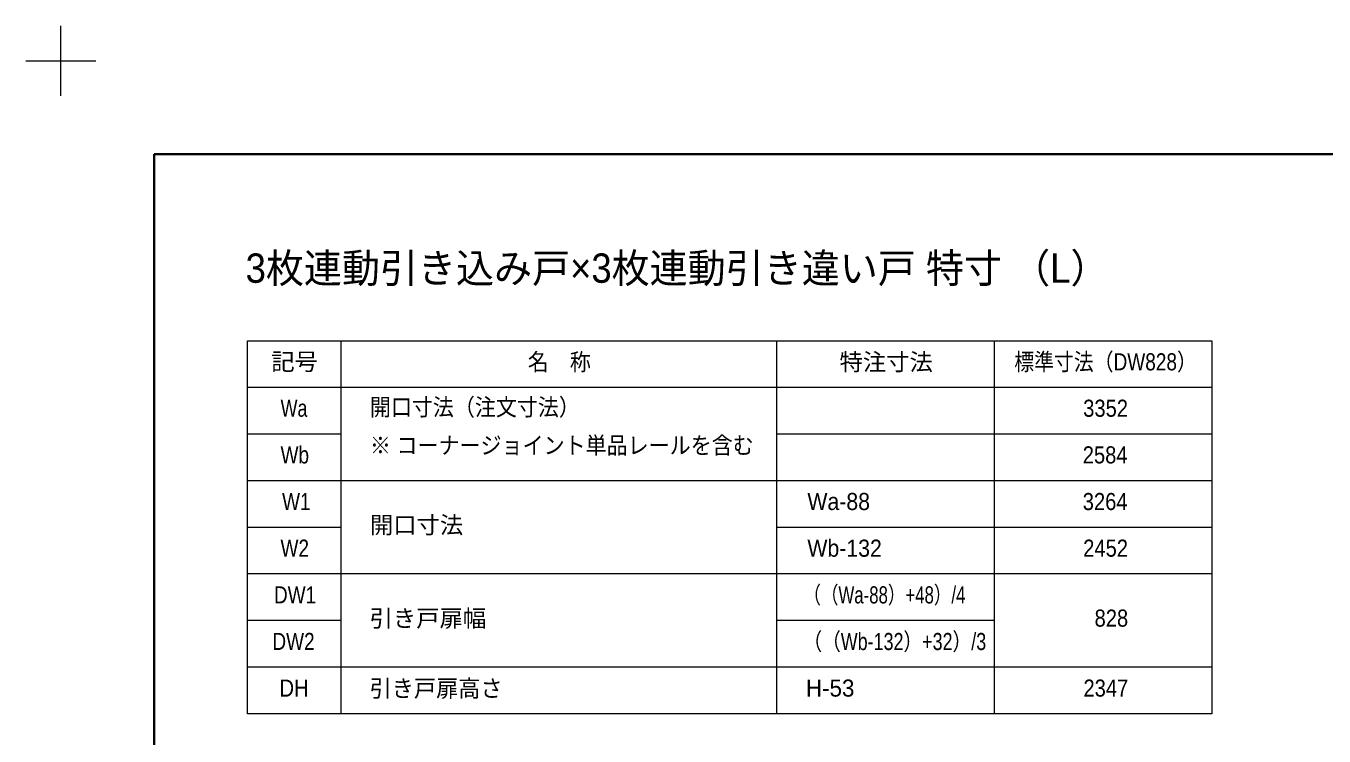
# Model space of a CAD drawing. Units: millimetres, scale not verified. Extents: x -9094 to 9094, y -4567 to 4567.
# Drawn here: x -9094 to -4921, y 2284 to 4567 of the extents above; entities that cross this region are included whole.
import ezdxf
from ezdxf.enums import TextEntityAlignment as Align

# ---------------------------------------------------------------- set-up
doc = ezdxf.new("R2010")
doc.units = ezdxf.units.MM
doc.header["$LTSCALE"] = 30
doc.layers.add('0-1_1図面枠', color=7, linetype='Continuous', lineweight=20)
doc.styles.add('ＭＳ Ｐゴシック', font='')
doc.styles.get('ＭＳ Ｐゴシック').set_extended_font_data('MS PGothic')

# ---------------------------------------------------------------- blocks, each defined once
blk = doc.blocks.new('グループ-45')
at = {"layer": '0-1_1図面枠', "lineweight": 15}
for p, q in [((-189000, 130275), (-189000, 137025)), ((-192375, 133650), (-185625, 133650))]:
    blk.add_line(p, q, dxfattribs=at)
blk = doc.blocks.new('グループ-47')
at = {"layer": '0-1_1図面枠', "lineweight": 35}
blk.add_lwpolyline([(-180000, 124650), (180000, 124650), (180000, -124650), (-180000, -124650)], close=True, dxfattribs=at)
blk = doc.blocks.new('図面枠')
at = {"layer": '0-1_1図面枠'}
for name in ['グループ-45', 'グループ-47']:
    blk.add_blockref(name, (0, 0), dxfattribs=at)

msp = doc.modelspace()

# ---------------------------------------------------------------- linework, layer by layer
at = {"layer": '0-1_1図面枠', "lineweight": 15}
for p, q in [((-8081.25, 3555), (-8081.25, 2355)), ((-6681.25, 3555), (-6681.25, 2355)), ((-5981.25, 3555), (-5981.25, 2355)), ((-5281.25, 3405), (-8381.25, 3405)), ((-8081.25, 3255), (-8381.25, 3255)), ((-5281.25, 3255), (-6681.25, 3255)), ((-5281.25, 3105), (-8381.25, 3105)), ((-8081.25, 2955), (-8381.25, 2955)), ((-5281.25, 2955), (-6681.25, 2955)), ((-5281.25, 2805), (-8381.25, 2805)), ((-8081.25, 2655), (-8381.25, 2655)), ((-5981.25, 2655), (-6681.25, 2655)), ((-5281.25, 2505), (-8381.25, 2505))]:
    msp.add_line(p, q, dxfattribs=at)
msp.add_lwpolyline([(-8381.25, 3555), (-5281.25, 3555), (-5281.25, 2355), (-8381.25, 2355)], close=True, dxfattribs=at)

# ---------------------------------------------------------------- block references
at = {"layer": '0-1_1図面枠', "xscale": 0.03333333, "yscale": 0.03333333}
msp.add_blockref('図面枠', (-2681.25, 0), dxfattribs=at)

# ---------------------------------------------------------------- texts
at = {"layer": '0-1_1図面枠', "style": 'ＭＳ Ｐゴシック'}
for s, height, width, p in [('3枚連動引き込み戸×3枚連動引き違い戸 特寸 （L）', 94.33, 0.95, (-8387.69, 3713.16)), ('名\u3000称', 55.03, 0.9, (-7480.55, 3442.91)), ('標準寸法（DW828）', 55.03, 0.85, (-5916.56, 3443.34)), ('Wa', 54.99, 0.8, (-8275.19, 3294.05)), ('開口寸法（注文寸法）', 54.99, 0.9, (-7988.15, 3297.81)), ('3352', 54.99, 0.9, (-5695.05, 3294.05)), ('Wb', 54.99, 0.85, (-8275.32, 3144.05)), ('※ コーナージョイント単品レールを含む', 55.03, 0.9, (-7988.15, 3174.67)), ('2584', 54.99, 0.9, (-5696.52, 3144.05)), ('W1', 54.99, 0.85, (-8270.42, 2993.92)), ('Wa-88', 55.03, 0.95, (-6581.81, 2994.05)), ('3264', 54.99, 0.9, (-5696.52, 2994.05)), ('W2', 54.99, 0.85, (-8275.47, 2844.05)), ('Wb-132', 55.03, 0.95, (-6581.81, 2843.92)), ('2452', 54.99, 0.9, (-5695.05, 2844.05)), ('DW1', 54.99, 0.85, (-8296.53, 2693.92)), ('（（Wa-88）+48）/4', 55.03, 0.75, (-6594.49, 2693.77)), ('828', 54.99, 0.9, (-5658.46, 2619.05)), ('DW2', 54.99, 0.85, (-8301.57, 2544.05)), ('（（Wb-132）+32）/3', 55.03, 0.8, (-6594.49, 2543.77)), ('DH', 55.03, 0.9, (-8278.67, 2394.05)), ('引き戸扉高さ', 55.03, 0.95, (-7989.32, 2393.06)), ('2347', 54.99, 0.9, (-5694.18, 2394.05))]:
    msp.add_text(s, height=height, dxfattribs=dict(at, width=width)).set_placement(p, align=Align.BOTTOM_LEFT)
for s, height, p in [('記号', 54.99, (-8305.15, 3443.77)), ('特注寸法', 54.99, (-6478.37, 3443.03)), ('開口寸法', 54.99, (-7988.15, 2918.62)), ('引き戸扉幅', 55.03, (-7989.32, 2618.34)), ('H-53', 54.99, (-6586.43, 2394.05))]:
    msp.add_text(s, height=height, dxfattribs=at).set_placement(p, align=Align.BOTTOM_LEFT)

doc.saveas('drawing.dxf')
